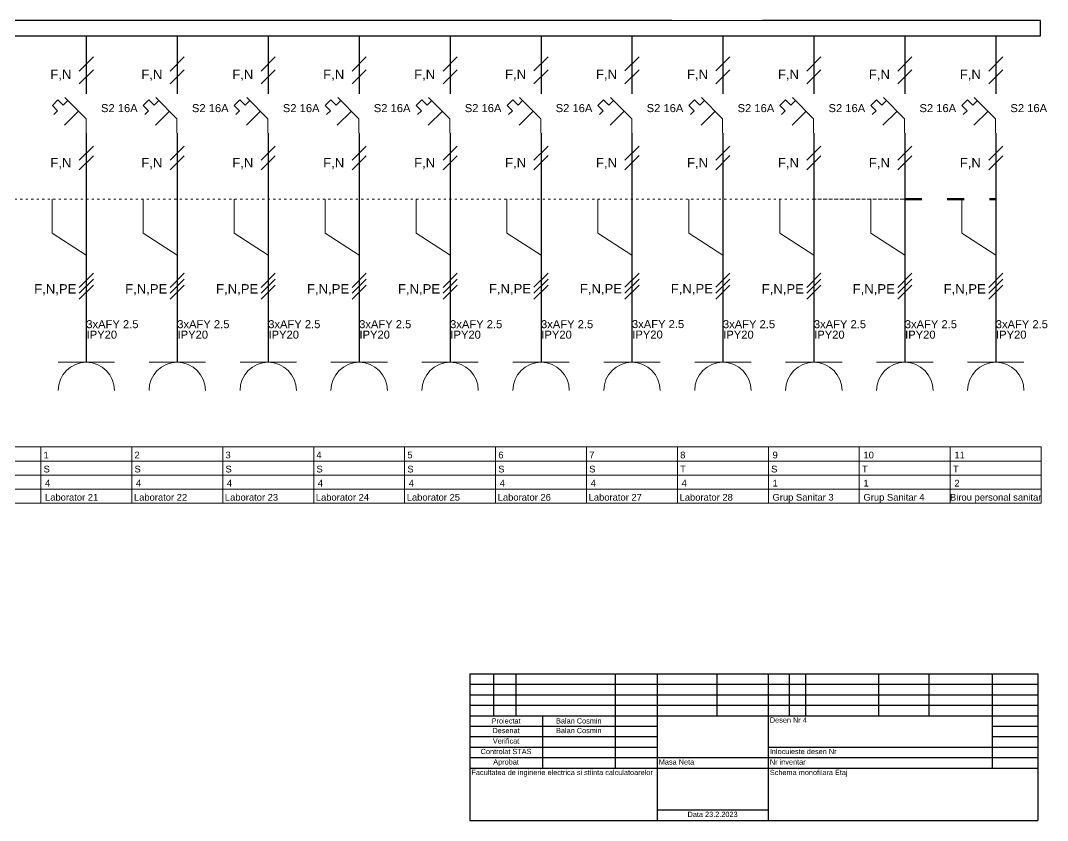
# Model space of a CAD drawing. Header units: inches. Extents: x 5 to 167, y 1 to 59.
# Drawn here: x 94.7 to 167.5, y 1.1 to 57.8 of the extents above; entities that cross this region are included whole.
import ezdxf

# ---------------------------------------------------------------- set-up
doc = ezdxf.new("R2010")
doc.units = ezdxf.units.IN
doc.header["$LTSCALE"] = 0.1
doc.header["$MEASUREMENT"] = 0
doc.linetypes.add('ACAD_ISO03W100', pattern=[30, 12, -18])
doc.styles.get("Standard").update_dxf_attribs({"font": 'arial.ttf'})

# ---------------------------------------------------------------- blocks, each defined once
blk = doc.blocks.new('*T8')
at = {"color": 0, "linetype": 'ByBlock', "lineweight": -2, "transparency": 16777216}
for p, q in [((0, 0), (40.281, 0)), ((0, 0), (0, -2.972)), ((1.684, 0), (1.684, -2.972)), ((3.268, 0), (3.268, -2.972)), ((10.32, 0), (10.32, -2.972)), ((13.288, 0), (13.288, -2.972)), ((17.532, 0), (17.532, -2.972)), ((21.161, 0), (21.161, -2.972)), ((22.644, 0), (22.644, -2.972)), ((23.82, 0), (23.82, -2.972)), ((28.98, 0), (28.98, -2.972)), ((32.562, 0), (32.562, -2.972)), ((37.06, 0), (37.06, -2.972)), ((40.281, 0), (40.281, -2.972)), ((0, -0.743), (40.281, -0.743)), ((0, -1.486), (40.281, -1.486)), ((0, -2.229), (40.281, -2.229)), ((0, -2.972), (40.281, -2.972))]:
    blk.add_line(p, q, dxfattribs=at)
blk = doc.blocks.new('*T9')
at = {"color": 0, "linetype": 'ByBlock', "lineweight": -2, "transparency": 16777216}
for p, q in [((0, 0), (40.281, 0)), ((0, 0), (0, -3.715)), ((5.16, 0), (5.16, -3.715)), ((10.32, 0), (10.32, -3.715)), ((13.288, 0), (13.288, -3.715)), ((21.161, 0), (21.161, -3.715)), ((37.06, 0), (37.06, -3.715)), ((40.281, 0), (40.281, -3.715)), ((0, -0.743), (13.288, -0.743)), ((37.06, -0.743), (40.281, -0.743)), ((0, -1.486), (13.288, -1.486)), ((37.06, -1.486), (40.281, -1.486)), ((0, -2.229), (13.288, -2.229)), ((21.161, -2.229), (40.281, -2.229)), ((0, -2.972), (40.281, -2.972)), ((0, -3.715), (40.281, -3.715))]:
    blk.add_line(p, q, dxfattribs=at)
at = {"color": 0, "lineweight": 13, "transparency": 16777216}
for s, insert, char_height, width, attachment_point in [('Proiectat', (2.58, -0.372), 0.3715, 4.91223, 5), ('Balan Cosmin', (7.74, -0.372), 0.37151, 4.91223, 5), ('Desen Nr 4', (21.285, -0.124), 0.3715, 15.65142, 1), ('Desenat', (2.58, -0.867), 0.3715, 4.91223, 2), ('Balan Cosmin', (7.74, -0.867), 0.37151, 4.91223, 2), ('Verificat', (2.58, -1.61), 0.3715, 4.91223, 2), ('Controlat STAS', (2.58, -2.353), 0.37151, 4.91223, 2), ('Inlocuieste desen Nr', (21.285, -2.353), 0.37151, 15.65142, 1), ('Aprobat', (2.58, -3.096), 0.3715, 4.91223, 2), ('Masa Neta', (13.412, -3.096), 0.3715, 7.62519, 1), ('Nr inventar', (21.285, -3.096), 0.37151, 15.65142, 1)]:
    blk.add_mtext(s, dxfattribs=dict(at, insert=insert, char_height=char_height, width=width, attachment_point=attachment_point))
blk = doc.blocks.new('*T10')
at = {"color": 0, "linetype": 'ByBlock', "lineweight": -2, "transparency": 16777216}
for p, q in [((0, 0), (40.281, 0)), ((0, 0), (0, -3.715)), ((13.288, 0), (13.288, -3.715)), ((21.161, 0), (21.161, -3.715)), ((40.281, 0), (40.281, -3.715)), ((13.288, -2.972), (21.161, -2.972)), ((0, -3.715), (40.281, -3.715))]:
    blk.add_line(p, q, dxfattribs=at)
at = {"color": 0, "lineweight": 13, "transparency": 16777216, "char_height": 0.37151}
for s, insert, width, attachment_point in [('Facultatea de inginerie electrica si stiinta calculatoarelor', (0.124, -0.124), 13.0407, 1), ('Schema monofilara Etaj', (21.285, -0.124), 18.87213, 1), ('Data 23.2.2023', (17.225, -3.096), 7.62519, 2)]:
    blk.add_mtext(s, dxfattribs=dict(at, insert=insert, width=width, attachment_point=attachment_point))

msp = doc.modelspace()

# ---------------------------------------------------------------- linework, layer by layer
at = {"lineweight": 13, "ltscale": 0.13}
for p, q in [((140.842, 57.801), (147.291, 57.801)), ((134.393, 56.713), (140.842, 56.713)), ((96.92, 51.775), (97.321, 52.176)), ((97.297, 51.398), (96.92, 51.775)), ((97.698, 51.799), (97.321, 52.176)), ((97.698, 51.799), (98.026, 52.127)), ((99.31, 50.842), (97.81, 52.342)), ((103.369, 51.775), (103.77, 52.176)), ((103.746, 51.398), (103.369, 51.775)), ((104.147, 51.799), (103.77, 52.176)), ((104.147, 51.799), (104.475, 52.127)), ((105.759, 50.842), (104.259, 52.342)), ((109.818, 51.775), (110.219, 52.176)), ((110.195, 51.398), (109.818, 51.775)), ((110.596, 51.799), (110.219, 52.176)), ((110.596, 51.799), (110.924, 52.127)), ((112.208, 50.842), (110.708, 52.342)), ((116.267, 51.775), (116.668, 52.176)), ((116.644, 51.398), (116.267, 51.775)), ((117.045, 51.799), (116.668, 52.176)), ((117.045, 51.799), (117.373, 52.127)), ((118.657, 50.842), (117.157, 52.342)), ((122.716, 51.775), (123.117, 52.176)), ((123.093, 51.398), (122.716, 51.775)), ((123.494, 51.799), (123.117, 52.176)), ((123.494, 51.799), (123.822, 52.127)), ((125.106, 50.842), (123.606, 52.342)), ((129.165, 51.775), (129.566, 52.176)), ((129.542, 51.398), (129.165, 51.775)), ((129.943, 51.799), (129.566, 52.176)), ((129.943, 51.799), (130.271, 52.127)), ((131.555, 50.842), (130.055, 52.342)), ((135.614, 51.775), (136.015, 52.176)), ((135.991, 51.398), (135.614, 51.775)), ((136.392, 51.799), (136.015, 52.176)), ((136.392, 51.799), (136.72, 52.127)), ((138.004, 50.842), (136.504, 52.342)), ((142.063, 51.775), (142.464, 52.176)), ((142.44, 51.398), (142.063, 51.775)), ((142.841, 51.799), (142.464, 52.176)), ((142.841, 51.799), (143.169, 52.127)), ((144.453, 50.842), (142.953, 52.342)), ((148.512, 51.775), (148.913, 52.176)), ((148.889, 51.398), (148.512, 51.775)), ((149.29, 51.799), (148.913, 52.176)), ((149.29, 51.799), (149.618, 52.127)), ((150.902, 50.842), (149.402, 52.342)), ((154.961, 51.775), (155.362, 52.176)), ((155.338, 51.398), (154.961, 51.775)), ((155.739, 51.799), (155.362, 52.176)), ((155.739, 51.799), (156.067, 52.127)), ((157.351, 50.842), (155.851, 52.342)), ((161.41, 51.775), (161.811, 52.176)), ((161.787, 51.398), (161.41, 51.775)), ((162.188, 51.799), (161.811, 52.176)), ((162.188, 51.799), (162.516, 52.127)), ((163.8, 50.842), (162.3, 52.342)), ((97.026, 51.127), (97.297, 51.398)), ((98.781, 51.372), (97.781, 50.372)), ((103.475, 51.127), (103.746, 51.398)), ((105.23, 51.372), (104.23, 50.372)), ((109.924, 51.127), (110.195, 51.398)), ((111.679, 51.372), (110.679, 50.372)), ((116.373, 51.127), (116.644, 51.398)), ((118.128, 51.372), (117.128, 50.372)), ((122.822, 51.127), (123.093, 51.398)), ((124.577, 51.372), (123.577, 50.372)), ((129.271, 51.127), (129.542, 51.398)), ((131.026, 51.372), (130.026, 50.372)), ((135.72, 51.127), (135.991, 51.398)), ((137.475, 51.372), (136.475, 50.372)), ((142.169, 51.127), (142.44, 51.398)), ((143.924, 51.372), (142.924, 50.372)), ((148.618, 51.127), (148.889, 51.398)), ((150.373, 51.372), (149.373, 50.372)), ((155.067, 51.127), (155.338, 51.398)), ((156.822, 51.372), (155.822, 50.372)), ((161.516, 51.127), (161.787, 51.398)), ((163.271, 51.372), (162.271, 50.372)), ((99.31, 49.842), (99.31, 50.842)), ((105.759, 49.842), (105.759, 50.842)), ((112.208, 49.842), (112.208, 50.842)), ((118.657, 49.842), (118.657, 50.842)), ((125.106, 49.842), (125.106, 50.842)), ((131.555, 49.842), (131.555, 50.842)), ((138.004, 49.842), (138.004, 50.842)), ((144.453, 49.842), (144.453, 50.842)), ((150.902, 49.842), (150.902, 50.842)), ((157.351, 49.842), (157.351, 50.842)), ((163.8, 49.842), (163.8, 50.842)), ((96.915, 45.129), (96.915, 42.733)), ((103.364, 45.129), (103.364, 42.733)), ((109.813, 45.129), (109.813, 42.733)), ((116.262, 45.129), (116.262, 42.733)), ((122.711, 45.129), (122.711, 42.733)), ((129.16, 45.129), (129.16, 42.733)), ((135.609, 45.129), (135.609, 42.733)), ((142.058, 45.129), (142.058, 42.733)), ((148.507, 45.129), (148.507, 42.733)), ((154.956, 45.129), (154.956, 42.733)), ((161.405, 45.129), (161.405, 42.733)), ((96.915, 42.733), (99.33, 41.161)), ((103.364, 42.733), (105.779, 41.161)), ((109.813, 42.733), (112.228, 41.161)), ((116.262, 42.733), (118.677, 41.161)), ((122.711, 42.733), (125.126, 41.161)), ((129.16, 42.733), (131.575, 41.161)), ((135.609, 42.733), (138.024, 41.161)), ((142.058, 42.733), (144.473, 41.161)), ((148.507, 42.733), (150.922, 41.161)), ((154.956, 42.733), (157.371, 41.161)), ((161.405, 42.733), (163.82, 41.161)), ((99.33, 33.564), (97.33, 33.564)), ((99.33, 33.564), (101.33, 33.564)), ((105.779, 33.564), (103.779, 33.564)), ((105.779, 33.564), (107.779, 33.564)), ((112.228, 33.564), (110.228, 33.564)), ((112.228, 33.564), (114.228, 33.564)), ((118.677, 33.564), (116.677, 33.564)), ((118.677, 33.564), (120.677, 33.564)), ((125.126, 33.564), (123.126, 33.564)), ((125.126, 33.564), (127.126, 33.564)), ((131.575, 33.564), (129.575, 33.564)), ((131.575, 33.564), (133.575, 33.564)), ((138.024, 33.564), (136.024, 33.564)), ((138.024, 33.564), (140.024, 33.564)), ((144.473, 33.564), (142.473, 33.564)), ((144.473, 33.564), (146.473, 33.564)), ((150.922, 33.564), (148.922, 33.564)), ((150.922, 33.564), (152.922, 33.564)), ((157.371, 33.564), (155.371, 33.564)), ((157.371, 33.564), (159.371, 33.564)), ((163.82, 33.564), (161.82, 33.564)), ((163.82, 33.564), (165.82, 33.564)), ((96.105, 27.564), (89.656, 27.564)), ((96.105, 23.564), (96.105, 27.564)), ((96.105, 27.564), (102.554, 27.564)), ((96.105, 23.564), (96.105, 27.564)), ((102.554, 27.564), (102.554, 23.564)), ((109.003, 27.564), (102.554, 27.564)), ((102.554, 27.564), (102.554, 23.564)), ((109.003, 23.564), (109.003, 27.564)), ((109.003, 23.564), (109.003, 27.564)), ((109.003, 23.564), (109.003, 27.564)), ((109.003, 27.564), (115.452, 27.564)), ((109.003, 23.564), (109.003, 27.564)), ((121.901, 27.564), (115.452, 27.564)), ((115.452, 27.564), (115.452, 23.564)), ((115.452, 27.564), (115.452, 23.564)), ((121.901, 23.564), (121.901, 27.564)), ((121.901, 23.564), (121.901, 27.564)), ((121.901, 23.564), (121.901, 27.564)), ((121.901, 27.564), (128.35, 27.564)), ((121.901, 23.564), (121.901, 27.564)), ((128.35, 27.564), (128.35, 23.564)), ((134.799, 27.564), (128.35, 27.564)), ((128.35, 27.564), (128.35, 23.564)), ((134.799, 23.564), (134.799, 27.564)), ((134.799, 27.564), (141.248, 27.564)), ((134.799, 23.564), (134.799, 27.564)), ((134.799, 23.564), (134.799, 27.564)), ((134.799, 23.564), (134.799, 27.564)), ((147.697, 27.564), (141.248, 27.564)), ((141.248, 27.564), (141.248, 23.564)), ((141.248, 27.564), (141.248, 23.564)), ((147.697, 23.564), (147.697, 27.564)), ((147.697, 23.564), (147.697, 27.564)), ((147.697, 23.564), (147.697, 27.564)), ((147.697, 27.564), (154.146, 27.564)), ((147.697, 23.564), (147.697, 27.564)), ((154.146, 27.564), (154.146, 23.564)), ((154.146, 27.564), (154.146, 23.564)), ((160.595, 27.564), (154.146, 27.564)), ((154.146, 27.564), (154.146, 23.564)), ((154.146, 27.564), (154.146, 23.564)), ((160.595, 23.564), (160.595, 27.564)), ((160.595, 23.564), (160.595, 27.564)), ((160.595, 23.564), (160.595, 27.564)), ((160.595, 23.564), (160.595, 27.564)), ((160.595, 23.564), (160.595, 27.564)), ((160.595, 23.564), (160.595, 27.564)), ((160.595, 23.564), (160.595, 27.564)), ((160.595, 27.564), (167.044, 27.564)), ((160.595, 23.564), (160.595, 27.564)), ((167.044, 27.564), (167.044, 23.564)), ((167.044, 27.564), (167.044, 23.564)), ((167.044, 27.564), (167.044, 23.564)), ((167.044, 27.564), (167.044, 23.564)), ((92.881, 26.564), (96.105, 26.564)), ((99.33, 26.564), (96.105, 26.564)), ((99.231, 26.564), (102.455, 26.564)), ((99.33, 26.564), (102.554, 26.564)), ((105.68, 26.564), (102.455, 26.564)), ((105.779, 26.564), (102.554, 26.564)), ((105.68, 26.564), (108.904, 26.564)), ((105.779, 26.564), (109.003, 26.564)), ((112.129, 26.564), (108.904, 26.564)), ((112.228, 26.564), (109.003, 26.564)), ((112.129, 26.564), (115.353, 26.564)), ((112.228, 26.564), (115.452, 26.564)), ((118.578, 26.564), (115.353, 26.564)), ((118.677, 26.564), (115.452, 26.564)), ((118.578, 26.564), (121.802, 26.564)), ((118.677, 26.564), (121.901, 26.564)), ((125.027, 26.564), (121.802, 26.564)), ((125.126, 26.564), (121.901, 26.564)), ((125.027, 26.564), (128.251, 26.564)), ((125.126, 26.564), (128.35, 26.564)), ((131.476, 26.564), (128.251, 26.564)), ((131.575, 26.564), (128.35, 26.564)), ((131.476, 26.564), (134.7, 26.564)), ((131.575, 26.564), (134.799, 26.564)), ((137.925, 26.564), (134.7, 26.564)), ((138.024, 26.564), (134.799, 26.564)), ((137.925, 26.564), (141.149, 26.564)), ((138.024, 26.564), (141.248, 26.564)), ((144.473, 26.564), (141.248, 26.564)), ((144.473, 26.564), (147.697, 26.564)), ((150.922, 26.564), (147.697, 26.564)), ((150.922, 26.564), (154.146, 26.564)), ((157.371, 26.564), (154.146, 26.564)), ((157.371, 26.564), (160.595, 26.564)), ((163.82, 26.564), (160.595, 26.564)), ((163.82, 26.564), (167.044, 26.564)), ((92.881, 25.564), (96.105, 25.564)), ((99.33, 25.564), (96.105, 25.564)), ((99.33, 25.564), (102.554, 25.564)), ((105.779, 25.564), (102.554, 25.564)), ((105.779, 25.564), (109.003, 25.564)), ((112.228, 25.564), (109.003, 25.564)), ((112.228, 25.564), (115.452, 25.564)), ((118.677, 25.564), (115.452, 25.564)), ((118.677, 25.564), (121.901, 25.564)), ((125.126, 25.564), (121.901, 25.564)), ((125.126, 25.564), (128.35, 25.564)), ((131.575, 25.564), (128.35, 25.564)), ((131.575, 25.564), (134.799, 25.564)), ((138.024, 25.564), (134.799, 25.564)), ((138.024, 25.564), (141.248, 25.564)), ((144.473, 25.564), (141.248, 25.564)), ((144.473, 25.564), (147.697, 25.564)), ((150.922, 25.564), (147.697, 25.564)), ((150.922, 25.564), (154.146, 25.564)), ((157.371, 25.564), (154.146, 25.564)), ((157.371, 25.564), (160.595, 25.564)), ((163.82, 25.564), (160.595, 25.564)), ((163.82, 25.564), (167.044, 25.564)), ((92.881, 24.564), (96.105, 24.564)), ((99.33, 24.564), (96.105, 24.564)), ((99.33, 24.564), (102.554, 24.564)), ((105.779, 24.564), (102.554, 24.564)), ((105.779, 24.564), (109.003, 24.564)), ((112.228, 24.564), (109.003, 24.564)), ((112.228, 24.564), (115.452, 24.564)), ((118.677, 24.564), (115.452, 24.564)), ((118.677, 24.564), (121.901, 24.564)), ((125.126, 24.564), (121.901, 24.564)), ((125.126, 24.564), (128.35, 24.564)), ((131.575, 24.564), (128.35, 24.564)), ((131.575, 24.564), (134.799, 24.564)), ((138.024, 24.564), (134.799, 24.564)), ((138.024, 24.564), (141.248, 24.564)), ((144.473, 24.564), (141.248, 24.564)), ((144.473, 24.564), (147.697, 24.564)), ((150.922, 24.564), (147.697, 24.564)), ((150.922, 24.564), (154.146, 24.564)), ((157.371, 24.564), (154.146, 24.564)), ((157.371, 24.564), (160.595, 24.564)), ((163.82, 24.564), (160.595, 24.564)), ((163.82, 24.564), (167.044, 24.564)), ((92.881, 23.564), (96.105, 23.564)), ((99.33, 23.564), (96.105, 23.564)), ((99.33, 23.564), (102.554, 23.564)), ((105.779, 23.564), (102.554, 23.564)), ((105.779, 23.564), (109.003, 23.564)), ((112.228, 23.564), (109.003, 23.564)), ((112.228, 23.564), (115.452, 23.564)), ((118.677, 23.564), (115.452, 23.564)), ((118.677, 23.564), (121.901, 23.564)), ((125.126, 23.564), (121.901, 23.564)), ((125.126, 23.564), (128.35, 23.564)), ((131.575, 23.564), (128.35, 23.564)), ((131.575, 23.564), (134.799, 23.564)), ((138.024, 23.564), (134.799, 23.564)), ((138.024, 23.564), (141.248, 23.564)), ((144.473, 23.564), (141.248, 23.564)), ((144.473, 23.564), (147.697, 23.564)), ((150.922, 23.564), (147.697, 23.564)), ((150.922, 23.564), (154.146, 23.564)), ((157.371, 23.564), (154.146, 23.564)), ((157.371, 23.564), (160.595, 23.564)), ((163.82, 23.564), (160.595, 23.564)), ((163.82, 23.564), (167.044, 23.564))]:
    msp.add_line(p, q, dxfattribs=at)
for p, q in [((99.33, 56.713), (99.33, 52.612)), ((105.779, 56.713), (105.779, 52.612)), ((112.228, 56.713), (112.228, 52.612)), ((118.677, 56.713), (118.677, 52.612)), ((125.126, 56.713), (125.126, 52.612)), ((131.575, 56.713), (131.575, 52.612)), ((138.024, 56.713), (138.024, 52.612)), ((140.842, 56.713), (147.291, 56.713)), ((144.473, 56.713), (144.473, 52.612)), ((150.922, 56.713), (150.922, 52.612)), ((157.371, 56.713), (157.371, 52.612)), ((163.82, 56.713), (163.82, 52.612)), ((98.83, 54.217), (99.83, 55.217)), ((105.279, 54.217), (106.279, 55.217)), ((111.728, 54.217), (112.728, 55.217)), ((118.177, 54.217), (119.177, 55.217)), ((124.626, 54.217), (125.626, 55.217)), ((131.075, 54.225), (132.075, 55.225)), ((137.524, 54.225), (138.524, 55.225)), ((143.973, 54.226), (144.973, 55.226)), ((150.422, 54.217), (151.422, 55.217)), ((156.871, 54.217), (157.871, 55.217)), ((163.32, 54.217), (164.32, 55.217)), ((98.83, 53.305), (99.83, 54.305)), ((105.279, 53.305), (106.279, 54.305)), ((111.728, 53.305), (112.728, 54.305)), ((118.177, 53.305), (119.177, 54.305)), ((124.626, 53.305), (125.626, 54.305)), ((131.075, 53.312), (132.075, 54.312)), ((137.524, 53.313), (138.524, 54.313)), ((143.973, 53.313), (144.973, 54.313)), ((150.422, 53.305), (151.422, 54.305)), ((156.871, 53.305), (157.871, 54.305)), ((163.32, 53.305), (164.32, 54.305)), ((99.33, 49.825), (99.33, 33.564)), ((105.779, 49.825), (105.779, 33.564)), ((112.228, 49.825), (112.228, 33.564)), ((118.677, 49.825), (118.677, 33.564)), ((125.126, 49.825), (125.126, 33.564)), ((131.575, 49.825), (131.575, 33.564)), ((138.024, 49.825), (138.024, 33.564)), ((144.473, 49.825), (144.473, 33.564)), ((150.922, 49.825), (150.922, 33.564)), ((157.371, 49.825), (157.371, 33.564)), ((163.82, 49.825), (163.82, 33.564)), ((98.83, 47.888), (99.83, 48.888)), ((105.279, 47.888), (106.279, 48.888)), ((111.728, 47.888), (112.728, 48.888)), ((118.177, 47.888), (119.177, 48.888)), ((124.626, 47.888), (125.626, 48.888)), ((131.075, 47.896), (132.075, 48.896)), ((137.524, 47.896), (138.524, 48.896)), ((143.973, 47.897), (144.973, 48.897)), ((150.422, 47.888), (151.422, 48.888)), ((156.871, 47.888), (157.871, 48.888)), ((163.32, 47.888), (164.32, 48.888)), ((98.83, 47.212), (99.83, 48.212)), ((105.279, 47.212), (106.279, 48.212)), ((111.728, 47.212), (112.728, 48.212)), ((118.177, 47.212), (119.177, 48.212)), ((124.626, 47.212), (125.626, 48.212)), ((131.075, 47.22), (132.075, 48.22)), ((137.524, 47.22), (138.524, 48.22)), ((143.973, 47.221), (144.973, 48.221)), ((150.422, 47.212), (151.422, 48.212)), ((156.871, 47.212), (157.871, 48.212)), ((163.32, 47.212), (164.32, 48.212)), ((98.83, 38.88), (99.83, 39.88)), ((98.83, 38.457), (99.83, 39.457)), ((105.279, 38.88), (106.279, 39.88)), ((105.279, 38.457), (106.279, 39.457)), ((111.728, 38.88), (112.728, 39.88)), ((111.728, 38.457), (112.728, 39.457)), ((118.177, 38.88), (119.177, 39.88)), ((118.177, 38.457), (119.177, 39.457)), ((124.626, 38.88), (125.626, 39.88)), ((124.626, 38.457), (125.626, 39.457)), ((131.075, 38.888), (132.075, 39.888)), ((131.075, 38.465), (132.075, 39.465)), ((137.524, 38.888), (138.524, 39.888)), ((137.524, 38.465), (138.524, 39.465)), ((143.973, 38.888), (144.973, 39.888)), ((143.973, 38.466), (144.973, 39.466)), ((150.422, 38.88), (151.422, 39.88)), ((150.422, 38.457), (151.422, 39.457)), ((156.871, 38.88), (157.871, 39.88)), ((156.871, 38.457), (157.871, 39.457)), ((163.32, 38.88), (164.32, 39.88)), ((163.32, 38.457), (164.32, 39.457)), ((98.83, 38.035), (99.83, 39.035)), ((105.279, 38.035), (106.279, 39.035)), ((111.728, 38.035), (112.728, 39.035)), ((118.177, 38.035), (119.177, 39.035)), ((124.626, 38.035), (125.626, 39.035)), ((131.075, 38.042), (132.075, 39.042)), ((137.524, 38.043), (138.524, 39.043)), ((143.973, 38.043), (144.973, 39.043)), ((150.422, 38.035), (151.422, 39.035)), ((156.871, 38.035), (157.871, 39.035)), ((163.32, 38.035), (164.32, 39.035))]:
    msp.add_line(p, q)
at = {"linetype": 'ACAD_ISO03W100', "lineweight": 13, "ltscale": 0.13}
for p in [(9.232, 45.129), (150.922, 45.138)]:
    msp.add_line(p, (157.371, 45.138), dxfattribs=at)
at = {"linetype": 'ACAD_ISO03W100', "lineweight": 100}
msp.add_line((157.371, 45.138), (163.82, 45.138), dxfattribs=at)
for points in [[(140.842, 57.801), (84.101, 57.801)], [(147.291, 56.713), (166.982, 56.713), (166.982, 57.801), (147.291, 57.801)], [(84.101, 56.713), (140.842, 56.713)]]:
    msp.add_lwpolyline(points)
at = {"lineweight": 13, "ltscale": 0.13}
for centre in [(99.33, 31.564), (105.779, 31.564), (112.228, 31.564), (118.677, 31.564), (125.126, 31.564), (131.575, 31.564), (138.024, 31.564), (144.473, 31.564), (150.922, 31.564), (157.371, 31.564), (163.82, 31.564)]:
    msp.add_arc(centre, 2, 0, 180, dxfattribs=at)

# ---------------------------------------------------------------- block references
for name, p in [('*T8', (126.515, 11.476)), ('*T9', (126.515, 8.504)), ('*T10', (126.515, 4.789))]:
    msp.add_blockref(name, p)

# ---------------------------------------------------------------- texts
for s, p in [('S2 16A', (100.37, 51.306)), ('S2 16A', (106.819, 51.306)), ('S2 16A', (113.268, 51.306)), ('S2 16A', (119.717, 51.306)), ('S2 16A', (126.166, 51.306)), ('S2 16A', (132.615, 51.306)), ('S2 16A', (139.064, 51.306)), ('S2 16A', (145.513, 51.306)), ('S2 16A', (151.962, 51.306)), ('S2 16A', (158.411, 51.306)), ('S2 16A', (164.86, 51.306)), ('3xAFY 2.5', (99.33, 35.984)), ('3xAFY 2.5', (105.779, 35.984)), ('3xAFY 2.5', (112.228, 35.984)), ('3xAFY 2.5', (118.677, 35.984)), ('3xAFY 2.5', (125.126, 35.984)), ('3xAFY 2.5', (131.575, 35.984)), ('3xAFY 2.5', (138.024, 35.992)), ('3xAFY 2.5', (144.473, 35.984)), ('3xAFY 2.5', (150.922, 35.984)), ('3xAFY 2.5', (157.371, 35.984)), ('3xAFY 2.5', (163.82, 35.984)), ('IPY20', (99.352, 35.242)), ('IPY20', (105.801, 35.242)), ('IPY20', (112.25, 35.242)), ('IPY20', (118.699, 35.242)), ('IPY20', (125.148, 35.242)), ('IPY20', (131.597, 35.242)), ('IPY20', (138.046, 35.25)), ('IPY20', (144.495, 35.242)), ('IPY20', (150.944, 35.242)), ('IPY20', (157.393, 35.242)), ('IPY20', (163.842, 35.242))]:
    msp.add_text(s, height=0.5674, dxfattribs=at).set_placement(p)
at = {"linetype": 'ACAD_ISO03W100', "lineweight": 100}
for s, height, p in [('1', 0.477, (96.299, 26.753)), ('2', 0.477, (102.748, 26.753)), ('3', 0.477, (109.197, 26.753)), ('4', 0.477, (115.646, 26.753)), ('5', 0.477, (122.095, 26.753)), ('6', 0.477, (128.544, 26.753)), ('7', 0.477, (134.993, 26.753)), ('8', 0.477, (141.442, 26.753)), ('9', 0.477, (147.99, 26.753)), ('10', 0.4768, (154.439, 26.753)), ('11', 0.4768, (160.888, 26.753)), ('S', 0.477, (96.299, 25.753)), ('S', 0.477, (102.748, 25.753)), ('S', 0.477, (109.197, 25.753)), ('S', 0.477, (115.646, 25.753)), ('S', 0.477, (122.095, 25.753)), ('S', 0.477, (128.544, 25.753)), ('S', 0.477, (134.993, 25.753)), ('T', 0.477, (141.442, 25.753)), ('S', 0.477, (147.891, 25.753)), ('T', 0.477, (154.34, 25.753)), ('T', 0.477, (160.789, 25.753)), ('4', 0.477, (96.398, 24.753)), ('4', 0.477, (102.847, 24.753)), ('4', 0.477, (109.296, 24.753)), ('4', 0.477, (115.745, 24.753)), ('4', 0.477, (122.194, 24.753)), ('4', 0.477, (128.643, 24.753)), ('4', 0.477, (135.092, 24.753)), ('4', 0.477, (141.541, 24.753)), ('1', 0.477, (147.99, 24.753)), ('1', 0.477, (154.439, 24.753)), ('2', 0.477, (160.888, 24.753)), ('Laborator 21', 0.47675, (96.398, 23.753)), ('Laborator 22', 0.47675, (102.704, 23.753)), ('Laborator 23', 0.47675, (109.153, 23.753)), ('Laborator 24', 0.47675, (115.602, 23.753)), ('Laborator 25', 0.47675, (122.051, 23.753)), ('Laborator 26', 0.47675, (128.5, 23.753)), ('Laborator 27', 0.47675, (134.949, 23.753)), ('Laborator 28', 0.47675, (141.398, 23.753)), ('Grup Sanitar 3', 0.47675, (147.99, 23.753)), ('Grup Sanitar 4', 0.47675, (154.439, 23.753)), ('Birou personal sanitar', 0.47675, (160.577, 23.753))]:
    msp.add_text(s, height=height, dxfattribs=at).set_placement(p)
at = {"lineweight": 13, "char_height": 0.6637, "width": 3.30513, "attachment_point": 1}
for s, insert in [('F,N', (96.779, 54.316)), ('F,N', (103.228, 54.316)), ('F,N', (109.677, 54.316)), ('F,N', (116.126, 54.316)), ('F,N', (122.575, 54.316)), ('F,N', (129.024, 54.323)), ('F,N', (135.474, 54.324)), ('F,N', (141.923, 54.324)), ('F,N', (148.372, 54.316)), ('F,N', (154.821, 54.316)), ('F,N', (161.27, 54.316)), ('F,N', (96.779, 48.045)), ('F,N', (103.228, 48.045)), ('F,N', (109.677, 48.045)), ('F,N', (116.126, 48.045)), ('F,N', (122.575, 48.045)), ('F,N', (129.024, 48.053)), ('F,N', (135.474, 48.053)), ('F,N', (141.923, 48.054)), ('F,N', (148.372, 48.045)), ('F,N', (154.821, 48.045)), ('F,N', (161.27, 48.045)), ('F,N,PE', (95.634, 39.106)), ('F,N,PE', (102.083, 39.106)), ('F,N,PE', (108.532, 39.106)), ('F,N,PE', (114.981, 39.106)), ('F,N,PE', (121.43, 39.106)), ('F,N,PE', (127.879, 39.114)), ('F,N,PE', (134.328, 39.114)), ('F,N,PE', (140.777, 39.115)), ('F,N,PE', (147.226, 39.106)), ('F,N,PE', (153.675, 39.106)), ('F,N,PE', (160.124, 39.106))]:
    msp.add_mtext(s, dxfattribs=dict(at, insert=insert))

doc.saveas('drawing.dxf')
